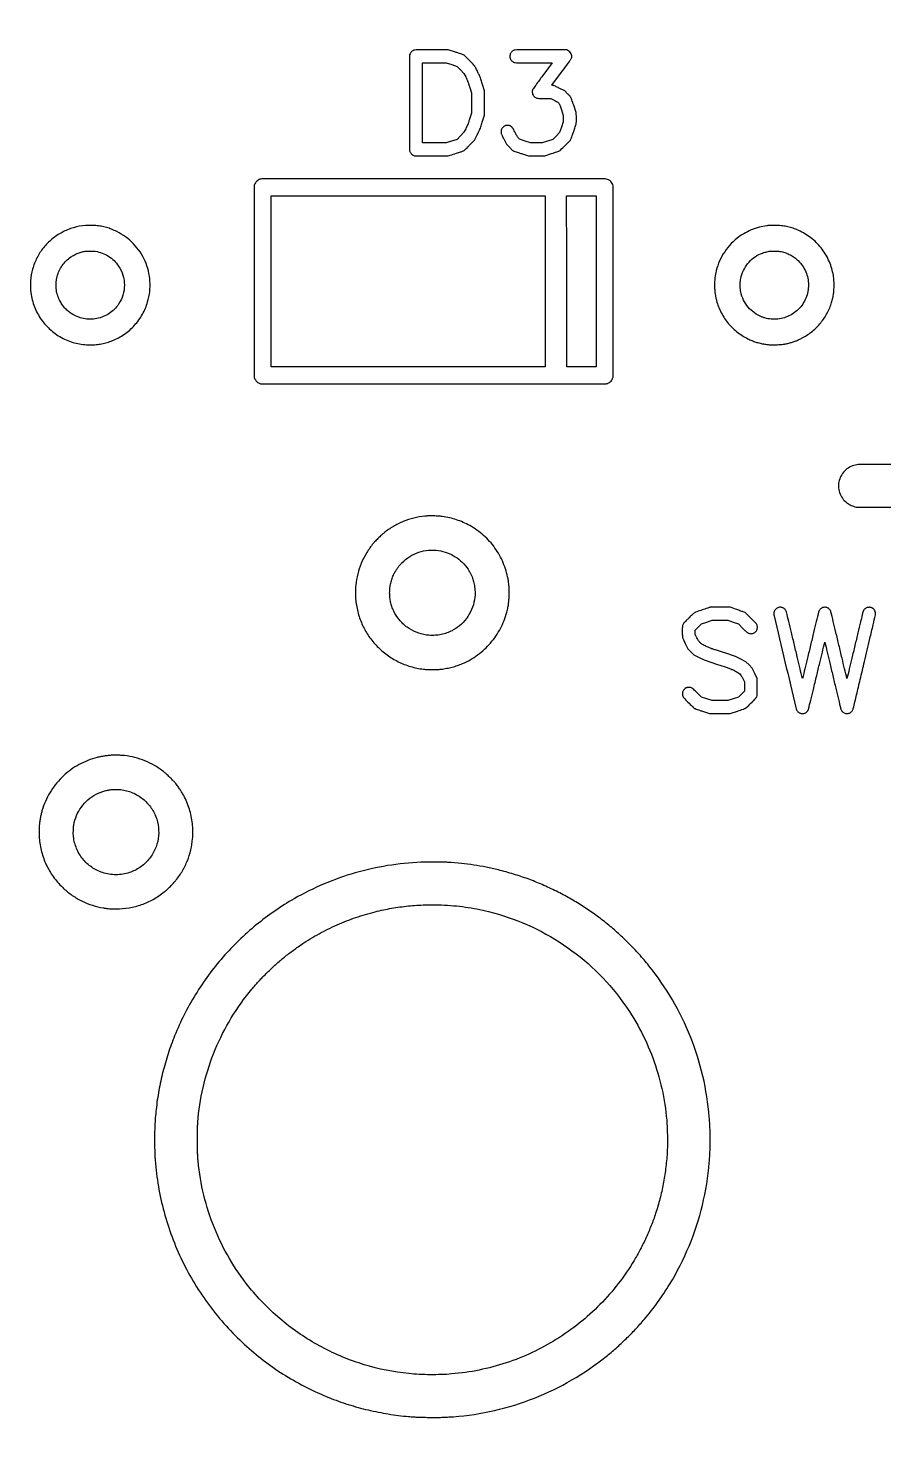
# Model space of a CAD drawing. Extents: x 980 to 25457, y 984 to 49020.
# Drawn here: x 18610 to 22674, y 4489 to 11193 of the extents above; entities that cross this region are included whole.
import ezdxf

# ---------------------------------------------------------------- set-up
doc = ezdxf.new("R2010")
doc.units = 0

msp = doc.modelspace()

# ---------------------------------------------------------------- linework, layer by layer
for points in [[(25353.176636, 36563.461695, -0.000001), (25352.040197, 20064.737908), (25350.791615, 2595.149668, -0.017503)], [(980.440705, 32466.957132, 0.000002), (980.203828, 20941, 0.000003), (980.107189, 12237.212398, 0.000012), (980.209361, 6804.802998)], [(1083.221486, 6831.128539, -0.000012), (1083.127559, 12273.089819, -0.000003), (1083.236026, 20942, -0.000002), (1083.488164, 32350.921193, -0.000022)], [(1895.500479, 7922.608607, -0.000003), (1895.516153, 10549.853821, -0.000001), (1895.574114, 14934.526042, -0.000001), (1895.654924, 19974.475505, -0.000001), (1895.750479, 25038.650259)], [(25455.067455, 2656.851326), (25455.283853, 8026.2, 0.000006), (25455.447111, 13939.785085, 0.000004), (25455.5, 20957, 0.000003), (25455.451202, 30583.274766, 0.000015), (25455.249846, 35648.33495)], [(1083.779877, 36579.793336, -0.000001), (1084.083373, 39239.060792, -0.032823)], [(981.025332, 39243.286233, 0.000001), (980.725995, 36638.380945, 0.000022)], [(23837.04827, 49018.908979, 0.000001), (21675.802621, 49019.17901, 0.000024)], [(18681.279442, 49019.402857, 0.000005), (13233.5, 49019.49605, 0.000002), (9165.520775, 49019.509787, 0.000004), (5739.221875, 49019.480206)], [(24540, 37344.615933), (24540.017364, 25078.057967, 0.000003), (24540.072189, 18212.977995, 0.000025), (24540.281798, 14996.564512), (24540.53635, 12813.47858, 0.052236), (24541.438354, 12804.878001, 0.074337), (24546.543768, 12791.201334, 0.068737), (24555.531869, 12779.203011, 0.069207), (24567.370173, 12770.158349, 0.07731), (24580.799221, 12765.105084, 0.090469), (24599.660012, 12764.630768, 0.093087), (24617.267741, 12770.877964, 0.091235), (24631.678767, 12783.228321, 0.082939), (24641.332811, 12800.295347, 0.087509), (24641.999516, 12804.07251), (24642.357022, 15432.357909, 0.00002), (24642.699465, 18970.575659, 0.000004), (24643, 25073.957926), (24643.5, 37344.415852)], [(1792.666637, 28542.695892, 0.000006), (1792.411049, 24569.503036, 0.000003), (1792.195825, 19883.965567, 0.000004), (1792.047621, 15244.749166, 0.000006), (1792, 11426.463451)], [(23728.367996, 45337.206403, 0.000002), (23728.354216, 42876.105371, 0.000002), (23728.361756, 40416.175094, 0.019036)], [(2708.027317, 40429.777448, 0.000002), (2708.046285, 42874.87655, 0.000002), (2708.048936, 45320.157135, 0.014115)], [(23830.974531, 40438.62303, -0.000002), (23830.960256, 42874.830485, -0.000002), (23830.963185, 45310.710508, -0.013332)], [(23738.640448, 3395.440421, 0.000002), (23738.643605, 5908.562731, 0.000002), (23738.626961, 8421.322215, 0.020273)], [(23535.641201, 8416.383953, -0.000002), (23535.646056, 5907.896398, -0.000002), (23535.633728, 3398.236187, -0.024994)], [(23028.700857, 9118.844609, 0.000137), (22798.512368, 9118.873159, 0.000051), (22559.227357, 9118.812738, 0.036134), (22546.584748, 9117.893378, 0.073395), (22518.395645, 9109.439749, 0.07204), (22493.650712, 9093.166976, 0.07197), (22474.520242, 9070.526222, 0.073022), (22462.706881, 9043.5, 0.075222), (22459.353461, 9014.754643, 0.071015), (22464.515356, 8985.698411, 0.071074), (22477.594316, 8959.268196, 0.075568), (22497.329372, 8938.180542, 0.024455), (22506.068815, 8931.957592, 0.026101), (22515.190973, 8926.762664, 0.025341), (22525.049603, 8922.421204, 0.020587), (22536, 8918.756113), (22543.5, 8916.584732), (22803, 8915.933729, -0.000214)]]:
    msp.add_lwpolyline(points, format="xyb")
for points in [[(20441.233326, 11088.332161, 0.069505), (20436.508512, 11085.878829, 0.036119), (20431.373944, 11081.641804, 0.035929), (20426.825909, 11076.629213, 0.06021), (20423.881796, 11071.770111), (20421.5, 11066.5), (20421.5, 10838), (20421.5, 10609.5), (20423.881796, 10604.229889, 0.060261), (20426.896948, 10599.25469, 0.038327), (20431.478176, 10594.255902, 0.038578), (20436.697811, 10590.076061, 0.06753), (20441.642637, 10587.606099, 0.070719), (20446.580283, 10586.670855, 0.006719), (20458.89293, 10586.269921, 0.004256), (20479.842861, 10586.047838, 0.000522), (20525.666181, 10586), (20604.976085, 10586), (20614.738042, 10589.084881, 0.001444), (20643.886331, 10598.388707, 0.004799), (20662.971382, 10604.744064, 0.004652), (20676.169211, 10609.417855, 0.063797), (20680.676999, 10611.747934, 0.039691), (20683.19186, 10613.797615, 0.002376), (20690.230692, 10620.594706, 0.003555), (20698.526503, 10628.797958, 0.002616), (20707.605498, 10638), (20730.549884, 10661.5), (20743.180076, 10686.5, 0.004491), (20751.079165, 10702.490568, 0.01687), (20755.601687, 10712.724633, 0.0142), (20759.78555, 10724.046672, 0.00252), (20766.907569, 10745.5), (20778.004871, 10779.5), (20778.005552, 10837.5), (20778.006233, 10895.5), (20766.912364, 10929.939705, 0.002421), (20759.919387, 10951.293839, 0.013311), (20755.787227, 10962.687042, 0.016992), (20751.488288, 10972.617881, 0.005578), (20744.505137, 10986.939705, 0.002467), (20739.964653, 10995.883603, 0.00313), (20735.679097, 11004.096246, 0.002464), (20732.009952, 11010.939824, 0.025606), (20730.345889, 11013.664536, 0.043461), (20724.221735, 11021.140289, 0.002734), (20704.209788, 11041.423121, 0.001773), (20683.315543, 11062.221879, 0.077339), (20678.297359, 11065.843884, 0.034429), (20675.565198, 11067.00544, 0.001409), (20665.452949, 11070.473003, 0.002451), (20653.434136, 11074.490899, 0.001735), (20639.904171, 11078.888368), (20605.308341, 11090), (20525.404171, 11089.921053, 0.000556), (20480.722018, 11089.827228, 0.003916), (20458.978592, 11089.587102, 0.005088), (20445.770647, 11089.203287, 0.07537)], [(20917.282244, 11087.896165, 0.057746), (20912.477269, 11085.373962, 0.039593), (20907.6759, 11081.508024, 0.039502), (20903.528896, 11076.918612, 0.056255), (20900.690079, 11072.219574, 0.031571), (20899.629941, 11069.469486, 0.035354), (20898.971565, 11066.709144, 0.028552), (20898.621517, 11063.430736, 0.012034), (20898.509768, 11059, 0.010784), (20898.610761, 11054.054389, 0.042087), (20898.99507, 11051.023104, 0.051659), (20899.839722, 11048.417312, 0.022289), (20901.466298, 11045.144593, 0.043274), (20904.621416, 11040.455876, 0.038896), (20908.641982, 11036.196501, 0.039782), (20913.162189, 11032.710329, 0.051964), (20917.80547, 11030.330618, 0.077931), (20922.922982, 11029.21726, 0.008406), (20935.060542, 11028.70889, 0.004424), (20956.702933, 11028.358289, 0.000403), (21010.615622, 11028.005517), (21098.731245, 11027.5), (21054.37968, 10968, 0.001344), (21037.1842, 10944.801425, 0.001991), (21022.244445, 10924.3625, 0.000883), (21009.59096, 10906.840928, 0.039519), (21007.264057, 10903, 0.087442), (21004.568445, 10894.007897, 0.077273), (21004.934856, 10884.222892, 0.07681), (21008.264124, 10874.9584, 0.084646), (21014.157377, 10867.476784, 0.050939), (21020.502194, 10862.822233, 0.087292), (21026.634539, 10860.535064, 0.03847), (21036.070897, 10859.531594, 0.003414), (21060, 10859), (21092.5, 10858.5), (21108, 10850.882546, -0.005772), (21116.321108, 10846.67321, -0.020245), (21121.531605, 10843.687421, -0.029704), (21125.330826, 10840.973798, -0.030295), (21128.755354, 10837.84568, -0.036362), (21132.156362, 10833.785978, -0.052513), (21134.480021, 10829.724959, -0.02147), (21137.024913, 10823.19957, -0.001677), (21143.005354, 10805.483964), (21152, 10778.54166), (21152, 10763.482988), (21152, 10748.424315), (21142.987623, 10722.462158), (21133.975246, 10696.5), (21117.913166, 10680.414404), (21101.851087, 10664.328807), (21076.675543, 10656.141319), (21051.5, 10647.953831), (21024.10282, 10647.976915), (20996.705639, 10648), (20970.520165, 10656.484142), (20944.334692, 10664.968285), (20938.801067, 10670.769712, -0.031761), (20935.510255, 10674.690409, -0.022914), (20932.337693, 10679.439454, -0.01494), (20928.547404, 10686.164076, -0.004174), (20923.023193, 10696.90503, 0.005314), (20918.856354, 10704.961564, 0.006628), (20914.808266, 10712.350501, 0.005463), (20911.268416, 10718.456568, 0.049642), (20909.443026, 10720.931384, 0.030048), (20907.786601, 10722.556984, 0.015336), (20905.529114, 10724.402246, 0.015182), (20903.077927, 10726.167864, 0.021996), (20900.803553, 10727.561924, 0.023109), (20897.524532, 10729.185229, 0.05277), (20894.897444, 10730.021066, 0.041085), (20891.776917, 10730.398818, 0.009586), (20886.5, 10730.5, 0.00959), (20881.219598, 10730.398717, 0.041169), (20878.099186, 10730.02041, 0.052804), (20875.46999, 10729.182704, 0.022983), (20872.181148, 10727.553597, 0.037314), (20867.714918, 10724.62448, 0.04448), (20864.010008, 10721.214544, 0.043589), (20860.90908, 10717.142317, 0.033601), (20858.248168, 10712.230893, 0.023006), (20856.966234, 10709.052119, 0.045232), (20856.300508, 10706.411068, 0.038238), (20856.060351, 10703.418681, 0.012257), (20856.153457, 10698.957547, 0.032376), (20856.758252, 10693.487194, 0.050037), (20858.047786, 10688.913864, 0.021384), (20860.872308, 10682.547729, 0.001755), (20869.006402, 10666.288056), (20881.5, 10641.531543), (20895.925184, 10626.770173, 0.006017), (20902.082606, 10620.61911, 0.009581), (20907.510555, 10615.524968, 0.009201), (20911.978853, 10611.636537, 0.063134), (20914.425184, 10610.062929, 0.028311), (20917.309409, 10608.881034, 0.001293), (20927.393188, 10605.430305, 0.002153), (20939.394172, 10601.415678, 0.001541), (20952.849499, 10597.024799), (20987.198997, 10585.932543), (21025.349499, 10586.216272), (21063.5, 10586.5), (21096.5, 10597.362412, 0.001767), (21109.432728, 10601.670126, 0.002458), (21120.98125, 10605.6255, 0.001506), (21130.672209, 10609.030732, 0.031374), (21133.5, 10610.238475, 0.074989), (21138.669926, 10613.898765, 0.001946), (21159.073969, 10633.67064, 0.003203), (21178.498392, 10652.885066, 0.037052), (21185.480336, 10661.002181, 0.055532), (21187.618992, 10664.691612, 0.010237), (21190.641272, 10671.963075, 0.007858), (21194.648028, 10682.681936, 0.002405), (21200.369644, 10699.002181, 0.001728), (21204.880622, 10712.218161, 0.002328), (21208.866295, 10724.212558, 0.001585), (21212.130754, 10734.299685, 0.025072), (21213.056815, 10737.785251, 0.038961), (21213.530021, 10741.358378, 0.007347), (21213.787527, 10747.942387, 0.006772), (21213.88081, 10756.537574, 0.0035), (21213.776651, 10767.285251), (21213.372454, 10791.5), (21201.235594, 10826.802089, 0.002123), (21196.440142, 10840.560154, 0.003071), (21192.076287, 10852.673576, 0.001589), (21188.28391, 10862.900732, 0.050226), (21187.098225, 10865.302089, 0.043654), (21185.667287, 10867.199083, 0.004249), (21181.778827, 10871.44052, 0.005361), (21177.037904, 10876.416346, 0.004217), (21171.798858, 10881.708192), (21158.5, 10894.916384), (21135.5, 10906.271626, 0.00107), (21117.875336, 10914.926166, 0.012151), (21110.818833, 10918.162579, 0.03051), (21106.232674, 10919.80924, 0.034137), (21101.648113, 10920.81263), (21097.012844, 10921.5), (21142.99416, 10983.303915, 0.000835), (21168.296277, 11017.431641, 0.005363), (21180.884313, 11034.857936, 0.007864), (21188.272823, 11045.678052, 0.075263), (21190.611287, 11050.734817, 0.090428), (21191.702218, 11061.336071, 0.086849), (21189.017533, 11071.802803, 0.086044), (21182.905189, 11080.814068, 0.086549), (21174.127283, 11087.2202), (21169.5, 11089.5), (21046, 11089.704023, 0.000231), (20965.282888, 11089.800125, 0.003693), (20937.967821, 11089.618272, 0.008274), (20923.332344, 11089.170394, 0.080392)], [(20621.711298, 11019.75), (20647.278519, 11011.5), (20663.389259, 10994.651696), (20679.5, 10977.803393), (20688.251747, 10961.151696, -0.00893), (20693.420248, 10950.876229, -0.017169), (20697.127205, 10942.436218, -0.012912), (20700.857256, 10932.333606, -0.003106), (20706.501747, 10915.394869), (20716, 10886.289738), (20716, 10837.375135), (20716, 10788.460532), (20706.567535, 10760.202324, -0.003481), (20701.125428, 10744.268838, -0.011845), (20697.263098, 10734.000802, -0.015147), (20693.447244, 10725.310817, -0.009089), (20688.420727, 10715.222058), (20679.706384, 10698.5), (20663.479663, 10681.5), (20647.252941, 10664.5), (20621.37647, 10656.222737), (20595.5, 10647.945475), (20539.25, 10647.972737), (20483, 10648), (20483, 10838), (20483, 11028), (20539.572039, 11028), (20596.144078, 11028)], [(19715.325573, 10475.955481, 0.063289), (19706.759085, 10473.101259, 0.055966), (19698.783817, 10468.102931, 0.054836), (19691.969148, 10461.344998, 0.055695), (19686.827249, 10453.300658), (19683.5, 10446.542055), (19683.5, 9989.469165), (19683.5, 9532.396274), (19687.23472, 9524.839582, 0.036954), (19690.92047, 9518.590531, 0.047341), (19695.228009, 9513.490733, 0.047104), (19700.436523, 9509.273055, 0.036039), (19706.820391, 9505.664521), (19713.5, 9502.5), (20533.360134, 9502.247578, 0.000049), (20995.093903, 9502.150601, 0.000384), (21209.661408, 9502.291382, 0.000079), (21351.674001, 9502.516173, 0.063508), (21358.688787, 9503.423185, 0.062046), (21367.328801, 9506.867755, 0.056236), (21375.178508, 9512.420345, 0.055711), (21381.65905, 9519.640211, 0.058501), (21386.262037, 9528), (21388.5, 9533.5), (21388.792472, 9985.5, 0.000125), (21388.879308, 10203.73904, 0.000495), (21388.766618, 10337.75182, 0.000099), (21388.565219, 10437.035706, 0.046048), (21387.954099, 10443.5, 0.07545), (21384.036211, 10454.68575, 0.072169), (21376.931823, 10464.39679, 0.07204), (21367.347334, 10471.702184, 0.074729), (21356.200779, 10475.875622, 0.052301), (21346.637942, 10476.879272, 0.000004), (20535.935838, 10476.92471, 0.000004), (19725.563517, 10476.957755, 0.048849)], [(21065.190983, 10395.25, -0.097982), (21065.318143, 10394.607828, -0.000001), (21065.335073, 10275.53125, -0.000119), (21065.322147, 10144.386318, -0.000071), (21065.247563, 9988.75), (21064.995125, 9583), (20414.497563, 9583), (19764, 9583), (19764, 9989.5), (19764, 10396), (20414.440983, 10396, -0.000108), (20663.87422, 10395.946103, -0.00018), (20873.905701, 10395.779688, -0.000001), (21064.729718, 10395.559219, -0.303541)], [(21307.751219, 9989.25), (21308.002439, 9583), (21238.001219, 9583), (21168, 9583), (21167.988994, 9985.75, 0.000144), (21167.940102, 10140.441324, 0.000237), (21167.798821, 10271.295745, 0.000014), (21167.612272, 10389.177964, 0.04057), (21167.35705, 10392.256791), (21166.736111, 10396.013583), (21237.118056, 10395.756791), (21307.5, 10395.5)], [(18881.5, 10255.3241, 0.050771), (18824.596871, 10244.606068, 0.050309), (18770.836114, 10222.622799, 0.050477), (18722.709371, 10190.429569, 0.051819), (18682.476212, 10149.5, 0.050381), (18651.585908, 10101.581182, 0.049823), (18630.766458, 10048.276746, 0.049915), (18620.930124, 9992.002331, 0.050955), (18622.548181, 9935.29224, 0.060431), (18639.635128, 9868.669433, 0.06069), (18672.139974, 9808.16809, 0.060627), (18718.255682, 9757.1884, 0.060083), (18775.384757, 9718.578567, 0.029473), (18805.968749, 9705.090023, 0.03094), (18837.439934, 9695.541396, 0.030607), (18870.165891, 9689.872371, 0.027589), (18904.5, 9687.976406, 0.020883), (18932.814123, 9689.159476, 0.026117), (18958.867772, 9692.71793, 0.026253), (18984.297834, 9698.953431, 0.021478), (19010.734552, 9708.1833, 0.05816), (19066.652338, 9738.372111, 0.055858), (19114.961455, 9780.984834, 0.055807), (19152.677338, 9833.274482, 0.057839), (19177.355601, 9892, 0.086835), (19188.126888, 9990.391912, 0.087593), (19164.770865, 10086.274494, 0.08775), (19110.049565, 10168.227788, 0.087553), (19030.5, 10226.516428, 0.021599), (19006.085772, 10237.258682, 0.023508), (18981.508114, 10245.521119, 0.023674), (18956.425456, 10251.393028, 0.022577), (18930.5, 10254.979792, 0.016574), (18920.794796, 10255.554885, 0.004754), (18905.736317, 10255.803895, 0.00466), (18890.740426, 10255.769517, 0.018279)], [(22131.5, 10255.414277, -0.004068), (22129.779506, 10255.191437, -0.000742), (22126.590625, 10254.809567, -0.000799), (22122.857079, 10254.37414, -0.000725), (22119, 10253.936217, 0.038494), (22082.015581, 10246.878865, 0.033209), (22044.61332, 10233.988327, 0.03293), (22008.911457, 10216.115937, 0.036086), (21977, 10194.185308, 0.044184), (21941.396176, 10160.171724, 0.042464), (21911.794699, 10120.000046, 0.042656), (21889.521292, 10075.593494, 0.045529), (21875.685429, 10029, 0.008503), (21872.9001, 10013.749965, 0.018872), (21871.416751, 10002.031036, 0.016889), (21870.732679, 9989.467344, 0.005591), (21870.558365, 9971, 0.008581), (21870.92739, 9951.481464, 0.01763), (21872.01672, 9936.233883, 0.019366), (21874.09293, 9922.04589, 0.012964), (21877.512284, 9906, 0.054938), (21898.640411, 9847.328237, 0.054713), (21932.061035, 9794.577893, 0.054784), (21976.081308, 9750.390885, 0.055363), (22028.5, 9716.997587, 0.016481), (22047.891813, 9708.252819, 0.019315), (22066.828816, 9701.296029, 0.019116), (22086.415582, 9695.765271, 0.015544), (22107.764231, 9691.306546, 0.008826), (22117.847285, 9689.708771, 0.019633), (22125.580928, 9688.930932, 0.013029), (22135.052899, 9688.599993, 0.002106), (22153.5, 9688.514082, 0.00588), (22175.125697, 9688.75875, 0.01923), (22189.400635, 9689.638157, 0.022524), (22202.344166, 9691.528529, 0.010648), (22218.847441, 9695.069509, 0.012409), (22236.484495, 9699.713571, 0.017424), (22251.950614, 9704.789641, 0.017343), (22267.080456, 9710.949773, 0.012124), (22283.700163, 9718.887723, 0.050124), (22330.107935, 9748.633495, 0.048424), (22370.261253, 9787.330793, 0.048427), (22402.220055, 9833.026586, 0.05014), (22424.357915, 9883.5, 0.017662), (22430.699298, 9905.735185, 0.022167), (22434.918457, 9926.746034, 0.021902), (22437.295108, 9948.254974, 0.016569), (22438.081758, 9972, 0.010067), (22437.729936, 9989.455674, 0.016471), (22436.647616, 10004.210125, 0.016905), (22434.622204, 10018.585889, 0.011373), (22431.38436, 10034.849016, 0.061529), (22408.770556, 10098.33869, 0.059327), (22371.173811, 10155.276646, 0.059233), (22321.194569, 10201.871035, 0.060959), (22262.143933, 10234.922217, 0.021778), (22236.704901, 10244.062884, 0.026354), (22212.12424, 10250.305465, 0.025876), (22186.647466, 10254.006683, 0.019738), (22158.5, 10255.501549, 0.001755), (22149.087665, 10255.596406, 0.00245), (22140.66875, 10255.610443, 0.00148), (22133.580909, 10255.566551, 0.031958)], [(18928.5, 10132.481874, -0.051829), (18961.231898, 10124.016722, -0.052342), (18991.40778, 10109.019823, -0.052274), (19017.845733, 10088.06247, -0.051433), (19039.52404, 10061.971948, -0.0743), (19059.8478, 10019.045804, -0.073665), (19066.815159, 9971.925149, -0.073533), (19059.824395, 9924.734213, -0.073614), (19039.476139, 9881.605263, -0.099111), (18994.80248, 9836.929486, -0.098189), (18936.229268, 9812.70906, -0.098152), (18872.827212, 9812.666607, -0.098954), (18814.40513, 9836.836683, -0.031979), (18797.545873, 9849.745863, -0.033209), (18782.69592, 9864.54854, -0.033045), (18769.872577, 9881.259007, -0.031011), (18759.061195, 9899.861475, -0.090778), (18742.979393, 9955.079132, -0.089601), (18747.387555, 10012.680133, -0.089426), (18771.691191, 10065.189426, -0.089973), (18812.76101, 10105.775283, -0.031719), (18829.246351, 10115.580849, -0.02778), (18847.574153, 10123.713439, -0.027792), (18866.681757, 10129.76071, -0.031826), (18885.5, 10133.32739, -0.028516), (18893.588906, 10133.867429, -0.007327), (18906.692629, 10133.801821, -0.007519), (18919.871116, 10133.344364, -0.024948)], [(22186.825843, 10131.099365, -0.033214), (22209.419696, 10124.490286, -0.034724), (22230.593018, 10115.024675, -0.035173), (22250.002557, 10102.852109, -0.036082), (22267.33878, 10088.173136, -0.098289), (22303.587995, 10035.202324, -0.100031), (22316.561749, 9972.736137, -0.100035), (22304.261115, 9910.136141, -0.098307), (22268.584355, 9856.784355, -0.047731), (22244.111521, 9836.585703, -0.05057), (22216.704266, 9821.84126, -0.050417), (22186.818141, 9812.865445, -0.046914), (22155, 9809.76116, -0.020516), (22139.096606, 9810.358307, -0.023913), (22124.096818, 9812.264061, -0.024806), (22109.849519, 9815.506839, -0.025894), (22096.200652, 9820.108407, -0.059719), (22060.004156, 9839.706461, -0.063448), (22030.28465, 9866.966717, -0.063303), (22008.297371, 9900.867871, -0.058998), (21994.846653, 9940, -0.014929), (21993.637814, 9946.51863, -0.020649), (21992.971861, 9952.428368, -0.014248), (21992.658204, 9959.8168, -0.003483), (21992.573334, 9972, -0.003483), (21992.657585, 9984.093802, -0.013976), (21992.967278, 9991.483757, -0.020412), (21993.618379, 9997.343973, -0.01577), (21994.78815, 10003.664361, -0.056102), (22007.526525, 10041.26648, -0.060215), (22028.085449, 10074.13113, -0.060682), (22055.722283, 10100.945414, -0.058514), (22089.3136, 10120.72582, -0.018935), (22098.431804, 10124.340549, -0.013798), (22108.810576, 10127.687674, -0.013685), (22119.484097, 10130.492862, -0.017273), (22129.5, 10132.472097, -0.033462), (22141.549447, 10133.603884, -0.012675), (22158.461282, 10133.627665, -0.012578), (22175.263548, 10132.802072, -0.035996)], [(20494.457435, 8873.541922, 0.034467), (20441.618119, 8864.315131, 0.036447), (20391.557183, 8848.022484, 0.03651), (20344.471389, 8824.664926, 0.03484), (20300.5, 8794.379807, 0.020555), (20288.098361, 8783.636134, 0.007588), (20271.490616, 8767.526773, 0.00759), (20255.375884, 8750.917103, 0.020493), (20244.613854, 8738.5, 0.035179), (20214.847354, 8695.251532, 0.036073), (20191.717263, 8648.609155, 0.035788), (20175.383913, 8598.772057, 0.033494), (20165.879458, 8546, 0.021615), (20164.916905, 8531.868154, 0.005998), (20164.632702, 8509.646642, 0.005967), (20164.880013, 8487.45031, 0.022176), (20165.821974, 8473.5, 0.038794), (20177.634355, 8411.851113, 0.042359), (20198.62044, 8354.631027, 0.042764), (20228.733725, 8302.240154, 0.041039), (20267.694609, 8254.954772, 0.042114), (20314.933516, 8213.905096, 0.043328), (20367.953895, 8181.788544, 0.043124), (20425.956084, 8159.169332, 0.040932), (20488, 8146.345635, 0.021461), (20505.723336, 8144.941102, 0.008856), (20529.797576, 8144.49677, 0.008826), (20553.787735, 8144.902462, 0.022416), (20571.151808, 8146.283836, 0.015826), (20598.129578, 8150.522988, 0.017524), (20623.873777, 8156.349, 0.017931), (20648.593372, 8163.818843, 0.018397), (20672.5, 8172.984407, 0.057075), (20745.043037, 8214.223748, 0.057032), (20806.404724, 8270.804889, 0.057053), (20853.379245, 8339.764962, 0.057196), (20883.506322, 8417.5, 0.013468), (20888.901989, 8440.697127, 0.020513), (20892.208329, 8461.109371, 0.019399), (20893.942834, 8482.537079, 0.010485), (20894.498844, 8509, 0.004954), (20894.2882, 8530.340262, 0.014491), (20893.571007, 8545.037739, 0.016794), (20892.072978, 8558.438853, 0.008799), (20889.357786, 8575, 0.055062), (20866.329097, 8652.137975, 0.055272), (20827.040639, 8722.283963, 0.055243), (20773.317417, 8782.150684, 0.054893), (20707.681902, 8828.947106, 0.023506), (20676.862252, 8844.320455, 0.024101), (20644.988042, 8856.591846, 0.023871), (20611.787821, 8865.836714, 0.02211), (20577, 8872.153821, 0.021397), (20559.7082, 8873.760196, 0.008258), (20535.626499, 8874.563143, 0.008237), (20511.579014, 8874.571339, 0.021963)], [(20559.5, 8710.397186, -0.052956), (20600.584093, 8699.867341, -0.05297), (20638.535842, 8680.943375, -0.052573), (20671.912176, 8654.313315, -0.050666), (20699.466287, 8621, -0.022862), (20705.442181, 8611.122733, -0.011491), (20712.114893, 8598.160479, -0.011494), (20718.218974, 8584.830895, -0.021646), (20722.422708, 8573.768845, -0.017258), (20725.773512, 8562.346985, -0.014172), (20728.578927, 8549.94749, -0.013824), (20730.745507, 8537.056747, -0.014121), (20732.178461, 8524.156794, -0.063431), (20730.066806, 8476.524929, -0.058679), (20716.153377, 8429.595438, -0.058658), (20691.711828, 8387.166062, -0.063286), (20658.618047, 8352.77727, -0.031145), (20635.242182, 8336.232874, -0.034897), (20610.838622, 8323.407602, -0.035302), (20585.148283, 8314.217576, -0.033364), (20557.932536, 8308.523029, -0.02261), (20545.213247, 8307.319444, -0.012168), (20529.463234, 8306.928804, -0.012166), (20513.820859, 8307.302233, -0.02417), (20501.482793, 8308.49694, -0.060884), (20453.01622, 8321.72687, -0.061769), (20409.419058, 8346.197934, -0.061826), (20373.153099, 8380.553462, -0.061194), (20346.240908, 8422.845515, -0.027419), (20337.733164, 8443.56331, -0.029091), (20331.735423, 8464.686275, -0.028807), (20328.186222, 8486.554151, -0.025831), (20327, 8509.5, -0.026652), (20328.265575, 8533.225586, -0.029891), (20332.051664, 8555.775297, -0.030161), (20338.459487, 8577.53249, -0.028134), (20347.5634, 8598.887904, -0.017636), (20355.603053, 8613.798848, -0.022232), (20364.11889, 8626.962113, -0.022193), (20373.782892, 8639.33581, -0.017469), (20385.281414, 8651.869066, -0.05813), (20422.488793, 8681.79545, -0.059354), (20465.333292, 8702.105666, -0.059346), (20511.755402, 8711.784337, -0.058086)], [(21848.051326, 8440.290686, 0.03325), (21844.720771, 8439.401916, 0.000238), (21817.258972, 8430.065227, 0.000876), (21792.10314, 8421.449968, 0.005698), (21779.5, 8416.947696, 0.056401), (21775.243549, 8414.800624, 0.033434), (21770.701412, 8411.371196, 0.014926), (21763.947474, 8405.161976, 0.001837), (21749.658838, 8391.113434, 0.002537), (21740.315466, 8381.764917, 0.003429), (21731.969136, 8373.212284, 0.002327), (21725.054119, 8365.961187, 0.037283), (21722.917654, 8363.332639, 0.060804), (21719.833938, 8357.502262, 0.053622), (21718.078857, 8350.848643, 0.031273), (21717.23052, 8341.259269, 0.006693), (21717.024446, 8324.539901, 0.003931), (21717.105975, 8315.403523, 0.005062), (21717.331894, 8307.010034, 0.003908), (21717.646954, 8299.989911, 0.04354), (21718.036749, 8297.217662, 0.045426), (21718.941246, 8294.465279, 0.0031), (21722.255584, 8286.932448, 0.004414), (21726.348263, 8277.99731, 0.003297), (21731.011537, 8268.217662), (21742.998467, 8243.5), (21757.749233, 8229.239584), (21772.5, 8214.979169), (21797.124694, 8202.503836), (21821.749387, 8190.028503), (21884.624694, 8169.41125, -0.000758), (21925.912846, 8155.803216, -0.008924), (21941.870597, 8150.198924, -0.019786), (21952.833364, 8145.626417, -0.01183), (21965.5, 8139.376253, -0.014083), (21981.476113, 8130.435564, -0.056115), (21990.397047, 8123.647028, -0.064033), (21996.991568, 8115.497312, -0.022029), (22004.389134, 8102.221363), (22012, 8087.024992), (22012, 8064.275439), (22012, 8041.525887), (21998.25, 8027.72843), (21984.5, 8013.930974), (21958.62669, 8005.465487), (21932.753379, 7997), (21895.62669, 7997.005265), (21858.5, 7997.01053), (21833.150862, 8005.424532), (21807.801723, 8013.838533), (21787.150862, 8034.236138, 0.005372), (21771.24947, 8049.608518, 0.0448), (21763.396596, 8055.80702, 0.08995), (21756.84227, 8058.572302, 0.055481), (21748.5, 8059.485046, 0.013515), (21744.432405, 8059.367468, 0.027581), (21741.258709, 8059.013495, 0.033115), (21738.551181, 8058.372605, 0.033017), (21735.949195, 8057.379389, 0.081943), (21726.887942, 8051.257435, 0.088295), (21720.54776, 8042.687771, 0.089839), (21717.625566, 8032.58781, 0.088539), (21718.40866, 8022.050072, 0.023346), (21719.227498, 8019.379147, 0.016444), (21720.38428, 8016.457917, 0.016639), (21721.678735, 8013.731048, 0.033186), (21722.912071, 8011.686667, 0.043499), (21728.568247, 8004.918276, 0.002111), (21749.347627, 7984.217111, 0.001318), (21771.026412, 7962.91412, 0.078415), (21775.5, 7959.73717, 0.030762), (21777.72154, 7958.799235, 0.00085), (21787.60625, 7955.343818, 0.001747), (21799.254778, 7951.339588, 0.001198), (21812.5, 7946.873541), (21846.5, 7935.5), (21895.5, 7935.5), (21944.5, 7935.5), (21980, 7947.200906, 0.005389), (22007.313353, 7956.530989, 0.054884), (22018.083335, 7961.728212, 0.053669), (22027.546477, 7969.171608, 0.005032), (22048.549999, 7990.107861, 0.003639), (22057.85657, 7999.712064, 0.009325), (22064.409728, 8006.835385, 0.011355), (22068.932597, 8012.179334, 0.056071), (22071.049999, 8015.5), (22073.5, 8020.5), (22073.5, 8061), (22073.5, 8101.5), (22061.573501, 8126.5), (22049.647003, 8151.5), (22034.49419, 8166.5), (22019.341377, 8181.5), (21994.420689, 8194.151828), (21969.5, 8206.803655), (21918.5, 8223.462516, 0.000061), (21898.165992, 8230.101738, 0.000076), (21879.25, 8236.272196, 0.000062), (21863.3629, 8241.449754, 0.000578), (21856.5, 8243.676644, -0.017986), (21850.79117, 8245.751319, -0.008081), (21843.443928, 8248.86379, -0.007562), (21835.28937, 8252.623308, -0.006906), (21827, 8256.739838, -0.004433), (21816.406921, 8262.303327, -0.020112), (21810.401052, 8265.843983, -0.030026), (21805.919608, 8269.131686, -0.020332), (21801.213791, 8273.373883, -0.017373), (21796.866498, 8277.931685, -0.036745), (21793.899493, 8281.805845, -0.026596), (21790.998806, 8286.791578, -0.005496), (21786.463791, 8295.881864), (21779, 8311.263728), (21779, 8321.894367), (21779, 8332.525007), (21793.75, 8347.120839), (21808.5, 8361.716671), (21834, 8370.373896), (21859.5, 8379.031122), (21896.110892, 8379.015561), (21932.721784, 8379), (21958.475092, 8370.085545), (21984.228399, 8361.171089), (22005.364199, 8340.225508, 0.002198), (22017.888468, 8327.922623, 0.016263), (22024.069685, 8322.283575, 0.034719), (22028.356313, 8319.10775, 0.052809), (22032.5, 8317.04081, 0.122887), (22047.542057, 8315.339386, 0.126505), (22061.437479, 8320.947298, 0.126158), (22070.930781, 8332.578345, 0.12184), (22073.817058, 8347.5, 0.064697), (22072.375982, 8355.39114, 0.081685), (22069.001138, 8361.988326, 0.035098), (22061.716796, 8370.531565, 0.003511), (22042.772102, 8389.559077), (22016.5, 8415.578018), (22006, 8419.210593, -0.000792), (22000.357057, 8421.172833, -0.000203), (21991.240625, 8424.363268, -0.000207), (21980.841406, 8428.012209, -0.00021), (21970.5, 8431.650553), (21945.5, 8440.457938), (21898, 8440.61524, 0.000963), (21879.617361, 8440.640697, 0.001489), (21863.733827, 8440.58479, 0.000449), (21849.941299, 8440.482791, 0.046536)], [(22175.734467, 8439.969359, 0.036338), (22171.210219, 8438.478018, 0.041032), (22167.138931, 8436.394147, 0.039844), (22163.365235, 8433.615182, 0.031035), (22159.729462, 8430.043992, 0.040702), (22156.297148, 8425.537899, 0.049417), (22153.889759, 8420.808445, 0.049964), (22152.475697, 8415.743241, 0.043126), (22152, 8410.23826, 0.058065), (22153.126627, 8400.569538, 0.000055), (22204.869799, 8181.660857, 0.000065), (22256.473829, 7963.57318, 0.048884), (22260.201277, 7952.696848, 0.056368), (22262.786118, 7948.389317, 0.038293), (22266.601772, 7944.122526, 0.037657), (22271.121117, 7940.397623, 0.047503), (22275.82433, 7937.710238, 0.065655), (22281.279871, 7936.064011, 0.040265), (22287.984309, 7935.516681, 0.040284), (22294.683604, 7936.050768, 0.066145), (22300.122405, 7937.686676, 0.044815), (22304.807281, 7940.330895, 0.040566), (22309.116675, 7943.84793, 0.041183), (22312.73647, 7947.951111, 0.050279), (22315.367554, 7952.339456, 0.049252), (22317.012958, 7956.973257, 0.000325), (22327.331625, 7998.754524, 0.001176), (22339.746926, 8049.681919, 0.000549), (22355.612013, 8115.75, -0.000316), (22370.153564, 8176.430624, -0.000527), (22382.48635, 8227.514063, -0.000012), (22393.707539, 8273.77479, -0.346106), (22393.993915, 8274, -0.346702), (22394.279805, 8273.774678, -0.000012), (22405.361359, 8227.660938, -0.000529), (22417.540165, 8176.738902, -0.000318), (22431.89881, 8116.25, 0.000582), (22446.372855, 8055.418258, 0.000924), (22458.92272, 8003.370313, 0.000186), (22470.077943, 7957.552979, 0.044719), (22471.459735, 7953.5, 0.034636), (22474.078274, 7948.55742, 0.053963), (22477.046713, 7944.766106, 0.053092), (22480.794897, 7941.656001, 0.03228), (22485.790716, 7938.782266, 0.050323), (22492.285303, 7936.360604, 0.055842), (22498.908104, 7935.395025, 0.056948), (22505.466083, 7935.924508, 0.056115), (22511.770111, 7937.919203, 0.060951), (22516.801701, 7940.937411, 0.039654), (22521.806854, 7945.519777, 0.039974), (22525.956419, 7950.75427, 0.069244), (22528.377123, 7955.738459, 0.019757), (22529.460581, 7959.588096, 0.000036), (22544.941543, 8024.313797, 0.000268), (22562.291329, 8097.048227, 0.000166), (22582.596329, 8182.5, 0.000291), (22608.415599, 8291.600986, 0.001214), (22623.76628, 8357.348461, 0.000495), (22634.556982, 8404.289486, 0.056627), (22635.262095, 8410.568482, 0.069563), (22634.103672, 8418.776546, 0.07265), (22630.742039, 8426.220972, 0.071599), (22625.339551, 8432.479053, 0.064676), (22618.212529, 8437.215096, 0.015569), (22614.356466, 8438.965894, 0.041198), (22611.476042, 8439.897223, 0.0426), (22608.537687, 8440.326967, 0.017631), (22604.518913, 8440.426728, 0.043218), (22597.873514, 8439.781296, 0.059316), (22592.144454, 8437.998436, 0.059338), (22586.995695, 8434.921019, 0.043294), (22582.085987, 8430.403706, 0.021857), (22580.114639, 8428.047779, 0.018092), (22578.221684, 8425.378618, 0.018469), (22576.6636, 8422.801336, 0.045841), (22575.774959, 8420.785501, 0.022041), (22574.787527, 8417.345265, 0.000064), (22563.779902, 8371.4325, 0.000379), (22551.391834, 8319.559495, 0.000237), (22536.958971, 8258.793223, -0.000182), (22522.60714, 8198.338458, -0.000303), (22510.483578, 8147.489462, -0.000004), (22499.461857, 8101.387666, -0.586427), (22499.319283, 8101.347383, -0.138784), (22499.176838, 8101.602286, -0.000003), (22488.110039, 8148.075136, -0.000185), (22475.936653, 8199.280343, -0.000111), (22461.526576, 8260.05416, 0.00059), (22446.980978, 8321.139096, 0.000938), (22434.375501, 8373.367461, 0.000182), (22423.157941, 8419.392901, 0.047265), (22421.801571, 8423.303152, 0.056294), (22419.21429, 8427.611399, 0.038267), (22415.397442, 8431.878297, 0.037636), (22410.877995, 8435.602908, 0.047501), (22406.17567, 8438.289762, 0.065041), (22400.364902, 8440.050931, 0.047285), (22393.618601, 8440.523179, 0.046798), (22386.817321, 8439.715906, 0.059388), (22380.838636, 8437.666006, 0.045284), (22376.212283, 8434.896287, 0.040756), (22371.981212, 8431.24907, 0.041521), (22368.477488, 8427.046065, 0.052363), (22366.018826, 8422.622405, 0.040775), (22364.900957, 8419.26204, 0.000115), (22353.663599, 8373.225019, 0.00069), (22341.056408, 8321.213061, 0.000431), (22326.424112, 8260.25, -0.000319), (22311.87395, 8199.569381, -0.000531), (22299.533125, 8148.485937, -0.000012), (22288.304658, 8102.227141, -0.346061), (22288.01578, 8102, -0.34669), (22287.727417, 8102.22726, -0.000012), (22276.644298, 8148.339063, -0.000534), (22264.463762, 8199.261102, -0.00032), (22250.104003, 8259.75, 0.000582), (22235.629165, 8320.581742, 0.000924), (22223.078565, 8372.629688, 0.000186), (22211.922671, 8418.44697, 0.044732), (22210.540674, 8422.5, 0.034132), (22207.953608, 8427.394282, 0.052615), (22205.022297, 8431.174149, 0.052733), (22201.371757, 8434.253136, 0.034472), (22196.605376, 8437.022738, 0.038806), (22191.345564, 8439.122932, 0.040539), (22185.900365, 8440.347957, 0.042482), (22180.590397, 8440.642132, 0.054104)], [(19008, 7737.403513, 0.010063), (18989.337585, 7735.746786, 0.010772), (18971.177401, 7733.368707, 0.011135), (18953.74606, 7730.304299, 0.012814), (18937.27217, 7726.587261, 0.06306), (18851.92871, 7693.141958, 0.062863), (18777.515278, 7639.452722, 0.062821), (18718.736146, 7568.919407, 0.062823), (18679.314553, 7486, 0.013931), (18674.1584, 7468.749764, 0.012639), (18669.78605, 7450.672649, 0.012206), (18666.195188, 7431.759429, 0.010955), (18663.384308, 7412, 0.020365), (18662.124062, 7396.014311, 0.007849), (18661.628804, 7373.760535, 0.007806), (18661.829618, 7351.591424, 0.021499), (18662.886172, 7336, 0.042093), (18675.897524, 7270.050024, 0.045742), (18699.558155, 7209.109969, 0.045983), (18733.770953, 7153.763933, 0.043399), (18778.126765, 7104.429865, 0.037223), (18819.515234, 7071.143069, 0.036552), (18865.625647, 7044.135733, 0.036516), (18915.223733, 7024.108211, 0.03698), (18967, 7011.610484, 0.008659), (18982.389998, 7009.353655, 0.013002), (18995.890736, 7007.967906, 0.012301), (19009.982347, 7007.238986, 0.006731), (19027.27844, 7007.003417, 0.04111), (19089.220133, 7012.09516, 0.043518), (19148.282378, 7027.250097, 0.043376), (19204.000688, 7052.457332, 0.040324), (19256, 7087.436217, 0.018694), (19269.363982, 7098.926246, 0.009731), (19285.193436, 7114.183273, 0.009731), (19300.431719, 7130.059827, 0.018522), (19311.94628, 7143.5, 0.035666), (19342.470433, 7188.112686, 0.036626), (19366.04069, 7236.226409, 0.036742), (19382.277813, 7287.11641, 0.036388), (19390.956375, 7340, 0.016216), (19391.72168, 7353.298855, 0.006138), (19391.959507, 7371.90912, 0.006111), (19391.742066, 7390.463108, 0.016907), (19390.988335, 7403.5, 0.022496), (19386.118359, 7438.943795, 0.024369), (19378.168329, 7472.858224, 0.024458), (19366.988052, 7505.724876, 0.023017), (19352.450723, 7538.032628, 0.012595), (19343.428267, 7554.784713, 0.014082), (19333.887344, 7570.437877, 0.013588), (19323.176411, 7586.002743, 0.010296), (19310.622272, 7602.5, 0.022715), (19299.865529, 7614.851176, 0.007414), (19282.923079, 7632.088928, 0.007413), (19265.477993, 7648.815768, 0.022737), (19253, 7659.413393, 0.032665), (19210.075507, 7688.360517, 0.034958), (19164.683558, 7710.744061, 0.035221), (19116.939375, 7726.450887, 0.034217), (19067, 7735.487069, 0.01458), (19054.538969, 7736.504154, 0.004953), (19036.379847, 7737.274137, 0.004627), (19018.497365, 7737.689389, 0.020598)], [(19049.789414, 7573.944588, -0.03824), (19077.47955, 7568.771148, -0.034341), (19105.10813, 7559.313824, -0.034112), (19131.37064, 7546.083736, -0.036429), (19154.987704, 7529.658861, -0.066303), (19190.838859, 7491.778409, -0.064316), (19215.964113, 7445.458814, -0.064201), (19228.527109, 7394.195831, -0.065635), (19227.533137, 7341.81786, -0.069272), (19211.751441, 7288.617795, -0.06844), (19181.99535, 7241.509359, -0.068477), (19140.644314, 7204.202937, -0.069476), (19090.949565, 7179.671223, -0.038498), (19059.076265, 7171.774423, -0.041341), (19027.125277, 7169.107599, -0.041277), (18995.126176, 7171.733175, -0.038147), (18963.109674, 7179.589615, -0.071548), (18911.449026, 7205.168277, -0.07211), (18869.247445, 7244.213343, -0.071678), (18839.677852, 7293.86357, -0.069355), (18824.906415, 7350.403106, -0.026395), (18824.16488, 7361.923255, -0.009765), (18824.295456, 7378.190138, -0.009699), (18825.055727, 7394.370481, -0.028043), (18826.42505, 7405.5, -0.053973), (18839.796095, 7450.914573, -0.057803), (18862.365602, 7491.296676, -0.058057), (18893.477921, 7525.29443, -0.055295), (18932.057961, 7551.871456, -0.026547), (18947.082583, 7558.938612, -0.019203), (18964.479562, 7565.25319, -0.019073), (18982.48713, 7570.268731, -0.024584), (18999.366878, 7573.416075, -0.021336), (19010.189674, 7574.420231, -0.009843), (19024.329563, 7574.846913, -0.009862), (19038.575298, 7574.715244, -0.019826)], [(20475.5, 7228.985785, 0.029055), (20317.121708, 7212.599466, 0.029907), (20163.263409, 7178.03449, 0.030019), (20015.16857, 7125.514453, 0.029769), (19874, 7055.512901, 0.041688), (19692.766722, 6930.674704, 0.041818), (19534.958191, 6777.621503, 0.041791), (19404.729048, 6600.3428, 0.041519), (19305.469632, 6403.5, 0.017253), (19274.615785, 6318.858117, 0.01716), (19249.610358, 6232.138512, 0.017124), (19230.56432, 6143.722662, 0.017002), (19217.560746, 6054, 0.006892), (19213.697899, 6013.946323, 0.009198), (19211.362375, 5977.483364, 0.008717), (19210.292416, 5939.465138, 0.005306), (19210.288363, 5894.520693, 0.001981), (19210.753771, 5862.390961, 0.006199), (19211.420158, 5840.79256, 0.00723), (19212.560697, 5821.048008, 0.00357), (19214.55118, 5796, 0.047136), (19259.189102, 5551.587544, 0.047168), (19348.808206, 5319.918252, 0.047152), (19480.291348, 5109.082078, 0.047042), (19649.040355, 4926.432373, 0.021991), (19737.771306, 4853.654005, 0.021766), (19832.849862, 4788.684677, 0.021753), (19933.273745, 4732.191986, 0.021903), (20038, 4684.779046, 0.018466), (20130.27013, 4651.682454, 0.018429), (20224.791463, 4625.460172, 0.018491), (20320.668909, 4606.345536, 0.0189), (20417, 4594.533257, 0.003014), (20442.455458, 4592.538851, 0.007126), (20461.44788, 4591.437792, 0.006209), (20481.946011, 4590.797261, 0.001812), (20513.5, 4590.317739, 0.003433), (20547.668609, 4590.156961, 0.006424), (20575.312112, 4590.571877, 0.006966), (20601.386846, 4591.662121, 0.004992), (20630.5, 4593.577744, 0.037673), (20825.458358, 4623.242171, 0.037379), (21014.286889, 4681.867608, 0.037378), (21192.28621, 4767.956322, 0.037667), (21355, 4879.394135, 0.012479), (21402.930197, 4919.827072, 0.011506), (21450.128216, 4963.684104, 0.01153), (21495.153027, 5009.562853, 0.012686), (21536.562375, 5056.060981, 0.038469), (21656.75941, 5222.551222, 0.03897), (21749.445984, 5404.790545, 0.038967), (21812.73858, 5599.222548, 0.038445), (21845.454692, 5802, 0.00466), (21847.425079, 5828.654309, 0.006881), (21848.613891, 5852.078278, 0.006215), (21849.230094, 5877.207346, 0.002973), (21849.428345, 5909.5, 0.002965), (21849.242701, 5941.850507, 0.006282), (21848.635393, 5966.90761, 0.006907), (21847.445838, 5990.39216, 0.004486), (21845.452683, 6017.5, 0.037013), (21814.859375, 6211.565618, 0.037234), (21756.021539, 6398.599011, 0.037248), (21670.119054, 6574.773111, 0.0371), (21558.927474, 6736.5, 0.006543), (21535.324607, 6765.123682, 0.007804), (21512.304671, 6791.462945, 0.007627), (21488.027463, 6817.569145, 0.005769), (21460.616359, 6845.505684, 0.005674), (21433.321076, 6872.079516, 0.007582), (21407.917543, 6895.532522, 0.007733), (21382.225526, 6917.833871, 0.006314), (21354.07455, 6940.915595, 0.012725), (21297.858, 6983.536204, 0.013842), (21241.073696, 7022.015906, 0.013783), (21182.021659, 7057.439057, 0.012393), (21119, 7090.889967, 0.013292), (21051.447675, 7122.412504, 0.014536), (20984.281437, 7149.313717, 0.01452), (20915.599472, 7172.29112, 0.013204), (20843.5, 7192.04333, 0.01106), (20784.851899, 7205.08864, 0.011974), (20727.212312, 7215.149337, 0.011644), (20667.724698, 7222.658658, 0.009381), (20603.5, 7228.035243, 0.012063), (20581.151553, 7228.943861, 0.002271), (20540.265043, 7229.433202, 0.002351), (20499.292637, 7229.544794, 0.010756)], [(20573.5, 7025.99504, -0.011839), (20630.859664, 7022.211718, -0.01269), (20686.658028, 7015.771195, -0.012793), (20741.627193, 7006.568367, -0.012489), (20796.5, 6994.502579, -0.043849), (20981.749878, 6931.244338, -0.043857), (21153.11806, 6836.65326, -0.043866), (21305.329835, 6713.64329, -0.043905), (21433.698196, 6566, -0.034157), (21514.311369, 6437.316435, -0.033961), (21576.828031, 6298.613445, -0.033954), (21620.003124, 6152.695365, -0.03411), (21642.94927, 6002.5, -0.010788), (21645.198185, 5966.176968, -0.006499), (21646.374633, 5923.03489, -0.00651), (21646.427242, 5880.773424, -0.013143), (21645.160293, 5847.5, -0.014477), (21638.069963, 5771.721696, -0.016488), (21626.803548, 5699.721818, -0.01674), (21611.002286, 5629.610184, -0.015911), (21590.311996, 5559.5, -0.014141), (21569.490756, 5501.935925, -0.013504), (21545.149092, 5444.737886, -0.013501), (21517.747746, 5388.921728, -0.014113), (21487.754707, 5335.5, -0.059462), (21326.120271, 5126.630315, -0.05929), (21119.724389, 4961.433544, -0.059288), (20880.31779, 4849.280748, -0.05945), (20621.5, 4796.572401, -0.012228), (20571.828455, 4793.703767, -0.010646), (20519.723023, 4793.08145, -0.010623), (20467.507352, 4794.679328, -0.012007), (20417.503117, 4798.479348, -0.048759), (20205.857834, 4840.787402, -0.048479), (20005.980188, 4923.327502, -0.048421), (19825.521918, 5042.922592, -0.048402), (19671.408108, 5195.006267, -0.036775), (19576.696685, 5327.173224, -0.036531), (19502.133949, 5472.075504, -0.036479), (19449.366105, 5626.492391, -0.036436), (19419.574936, 5787, -0.00493), (19416.354542, 5818.833885, -0.010343), (19414.608112, 5843.644465, -0.009183), (19413.776247, 5870.278055, -0.003122), (19413.520141, 5909, -0.002103), (19413.655484, 5944.279951, -0.007618), (19414.177934, 5966.719689, -0.00915), (19415.331045, 5986.993916, -0.004144), (19417.546874, 6013.5, -0.038029), (19445.532428, 6178.798649, -0.037718), (19498.276804, 6338.422837, -0.037631), (19574.54552, 6488.657552, -0.037464), (19672.570406, 6626, -0.005371), (19688.492142, 6644.692761, -0.00723), (19703.329125, 6661.24799, -0.006578), (19719.687097, 6678.516201, -0.003461), (19740.441342, 6699.562385, -0.010966), (19781.557302, 6738.9182, -0.013239), (19821.90984, 6773.963273, -0.01334), (19863.791195, 6806.599688, -0.01146), (19909.5, 6838.707809, -0.021623), (19991.332855, 6888.454256, -0.021451), (20077.371336, 6931.09001, -0.021455), (20166.730288, 6966.189471, -0.021651), (20258.5, 6993.382775, -0.017871), (20336.444969, 7009.918297, -0.017537), (20415.8626, 7020.967028, -0.017647), (20495.349136, 7026.370313, -0.018694)]]:
    msp.add_lwpolyline(points, format="xyb", close=True)

doc.saveas('drawing.dxf')
